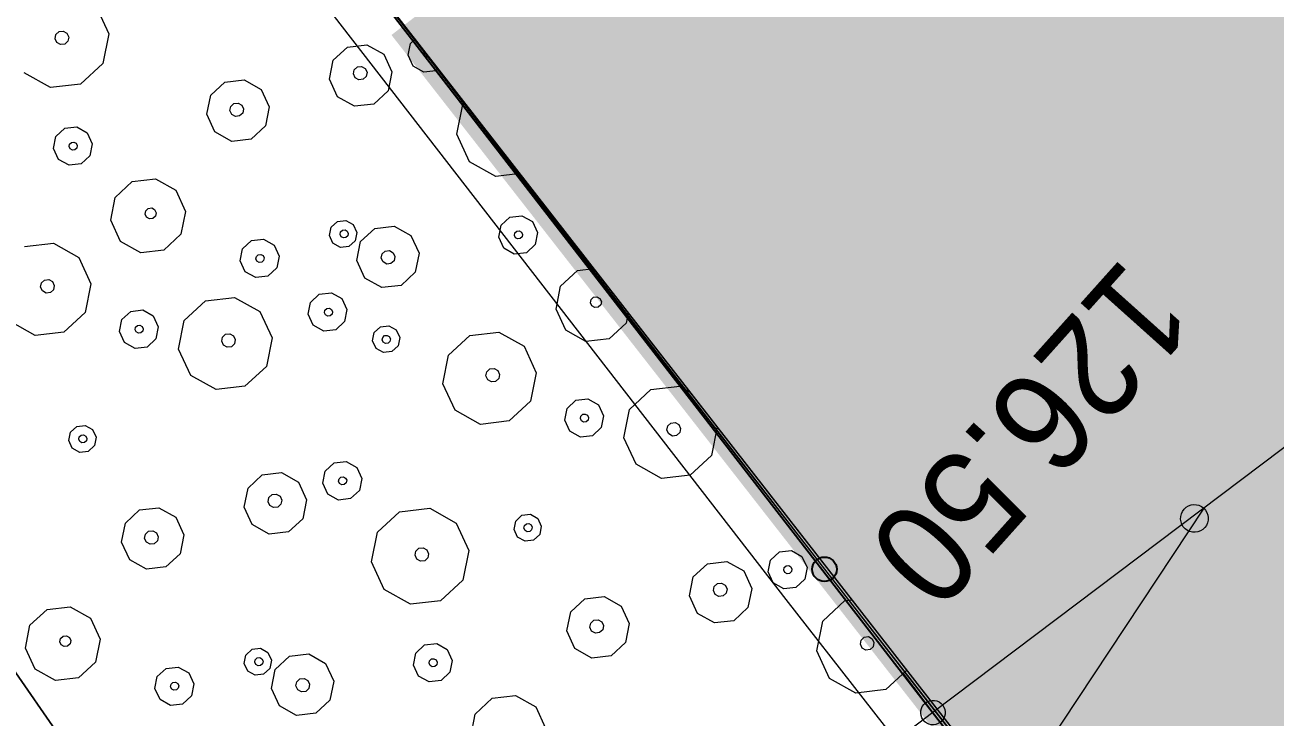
# Model space of a CAD drawing. Header units: metres. Extents: x -2858 to 512, y -1995 to 1252.
# Drawn here: x -947.26 to -942.16, y -861.32 to -858.5 of the extents above; entities that cross this region are included whole.
import ezdxf
from ezdxf.enums import TextEntityAlignment as Align
from ezdxf.lldxf.tags import DXFTag

# ---------------------------------------------------------------- set-up
doc = ezdxf.new("R2010")
doc.units = ezdxf.units.M
doc.header["$PDMODE"] = 33
doc.header["$PDSIZE"] = 0.1
for name, color, linetype in [('Calque commun', 7, 'Continuous'), ('Calque11', 7, 'Continuous'), ('Calque14', 7, 'Continuous'), ('Calque15', 7, 'Continuous'), ('Calque17', 7, 'Continuous')]:
    doc.layers.add(name, color=color, linetype=linetype)
doc.styles.add('ARIAL', font='arial.ttf')
doc.styles.add('Arial12', font='arial.ttf', dxfattribs={"width": 0.9, "height": 0.41584})
tags = doc.linetypes.add('DASHDOT2', pattern=[0.5, 0.25, -0.125, 0, -0.125]).pattern_tags.tags
tags[10:11] = [DXFTag(74, 4), DXFTag(75, 0), DXFTag(340, '0'), DXFTag(46, 1.0), DXFTag(50, 0.0), DXFTag(44, 0.0), DXFTag(45, 0.0)]
tags[8:9] = [DXFTag(74, 4), DXFTag(75, 0), DXFTag(340, '0'), DXFTag(46, 1.0), DXFTag(50, 0.0), DXFTag(44, 0.0), DXFTag(45, 0.0)]
tags[6:7] = [DXFTag(74, 4), DXFTag(75, 0), DXFTag(340, '0'), DXFTag(46, 1.0), DXFTag(50, 0.0), DXFTag(44, 0.0), DXFTag(45, 0.0)]
tags[4:5] = [DXFTag(74, 4), DXFTag(75, 0), DXFTag(340, '0'), DXFTag(46, 1.0), DXFTag(50, 0.0), DXFTag(44, 0.0), DXFTag(45, 0.0)]

# ---------------------------------------------------------------- blocks, each defined once
blk = doc.blocks.new('toitvillacinqbismi9')
at = {"layer": 'Calque commun', "color": 9, "linetype": 'Continuous', "lineweight": -2}
mesh = blk.add_polyface(dxfattribs=at)
corners = [(17.0215, 33.5933), (10.4215, 26.4286), (17.0215, 24.5933), (-2.569, 33.5933), (10.6215, 35.4286), (-2.569, 35.4286), (10.4215, 24.5933), (-8.969, 33.5933), (-8.9785, 24.5933), (-2.3861, 26.4286), (-2.3861, 24.5933), (10.6215, 33.5933), (17.8815, 39.3192), (17.8815, 45.9286), (8.8815, 45.9286), (8.8815, 39.3192)]
mesh.append_faces([[corners[k] for k in face] for face in [(12, 13, 14, 15)]], dxfattribs={"color": 9})
mesh.append_faces([[corners[k] for k in face] for face in [(3, 4, 5)]], dxfattribs={"vtx0": -1, "color": 9})
mesh.append_faces([[corners[k] for k in face] for face in [(0, 1, 2)]], dxfattribs={"vtx0": -1, "vtx1": -1, "color": 9})
mesh.append_faces([[corners[k] for k in face] for face in [(11, 3, 1)]], dxfattribs={"vtx0": -1, "vtx1": -1, "vtx2": -1, "color": 9})
mesh.append_faces([[corners[k] for k in face] for face in [(3, 9, 1)]], dxfattribs={"vtx0": -1, "vtx2": -1, "color": 9})
mesh.append_faces([[corners[k] for k in face] for face in [(7, 8, 9), (0, 11, 1), (3, 7, 9), (11, 4, 3)]], dxfattribs={"vtx1": -1, "vtx2": -1, "color": 9})
mesh.append_faces([[corners[k] for k in face] for face in [(1, 6, 2), (8, 10, 9)]], dxfattribs={"vtx2": -1, "color": 9})
blk = doc.blocks.new('PointTopo_SPE')
at = {"layer": 'Calque commun', "color": 1, "linetype": 'ByBlock', "lineweight": -2}
blk.add_point((0, 0), dxfattribs=at)
blk = doc.blocks.new('geometrebondepartleger')
at = {"layer": 'Calque commun', "color": 10, "linetype": 'DASHDOT2', "lineweight": 18, "flags": 128}
blk.add_lwpolyline([(45.2867, 98.0868), (42.9361, 93.8756), (22.4919, 69.3549), (46.896, 54.8213), (60.0219, 76.4824), (130.1549, 64.2531), (145.3143, 148.376), (109.3485, 154.881), (91.263, 130.1164), (87.3779, 124.8321), (86.3313, 123.2789), (83.8109, 118.8118), (74.9183, 102.5858), (72.6157, 98.3586), (63.0649, 85.9136), (45.1583, 97.9611)], close=True, dxfattribs=at)
at = {"layer": 'Calque11', "color": 7, "linetype": 'Continuous', "lineweight": 9}
blk.add_polyline3d([(125.0277, 35.9078, 79), (133.3383, 81.851, 79), (145.3136, 148.3761, 79)], dxfattribs=at)
at = {"layer": 'Calque17', "color": 1, "linetype": 'Continuous', "lineweight": 9}
for points in [[(125.174, 36.6886, 79), (126.5286, 44.1348, 79), (125.0378, 35.9435, 79), (126.4161, 43.4883, 79), (128.681, 56.0642, 79), (129.9759, 63.1341, 79), (132.1933, 75.6042, 79), (133.3383, 81.851, 79), (135.2222, 92.3412, 79), (136.4776, 99.3268, 79), (138.1727, 108.7115, 79), (140.4846, 121.4626, 79), (141.0933, 124.9318, 79)], [(125.3707, 36.6528, 79), (126.7254, 44.0992, 79), (125.2346, 35.9078, 79), (126.6129, 43.4526, 79), (128.8778, 56.0285, 79), (130.1727, 63.0986, 79), (132.3901, 75.5687, 79), (133.5351, 81.8153, 79), (135.4191, 92.3058, 79), (136.6745, 99.2914, 79), (138.3695, 108.676, 79), (140.6815, 121.4274, 79), (141.2903, 124.8972, 79)]]:
    blk.add_polyline3d(points, dxfattribs=at)
at = {"layer": 'Calque14', "color": 0, "linetype": 'ByBlock', "lineweight": -2}
blk.add_blockref('PointTopo_SPE', (133.3383, 81.851, 205.5049), dxfattribs=at)
at = {"layer": 'Calque15', "color": 1, "linetype": 'ByBlock', "lineweight": -2, "style": 'Arial12', "width": 0.9}
blk.add_text('126.50', height=0.41584, dxfattribs=at).set_placement((131.5661, 82.3216, 205.5049), align=Align.TOP_LEFT)
blk = doc.blocks.new('pattern')
at = {"layer": 'Calque commun', "color": 54, "linetype": 'Continuous', "lineweight": 9}
for p, q in [((63.1893, 71.053), (63.3059, 71.0419)), ((63.3059, 71.0419), (63.3986, 70.9601)), ((63.3986, 70.9601), (63.4255, 70.8394)), ((63.1885, 70.8616), (63.1954, 70.8775)), ((63.1922, 70.8447), (63.1885, 70.8616)), ((63.2052, 70.8333), (63.1922, 70.8447)), ((63.1954, 70.8775), (63.2103, 70.8863)), ((63.2103, 70.8863), (63.2275, 70.8846)), ((63.2373, 70.8404), (63.2224, 70.8316)), ((63.2275, 70.8846), (63.2405, 70.8732)), ((63.2442, 70.8563), (63.2373, 70.8404)), ((63.2405, 70.8732), (63.2442, 70.8563)), ((63.4255, 70.8394), (63.3763, 70.726)), ((63.2224, 70.8316), (63.2052, 70.8333)), ((63.1468, 70.6749), (63.1246, 70.6944)), ((63.3763, 70.726), (63.2699, 70.6632)), ((63.2699, 70.6632), (63.1468, 70.6749)), ((63.1488, 70.4692), (63.1914, 70.4943)), ((63.1914, 70.4943), (63.2406, 70.4896)), ((63.2406, 70.4896), (63.2777, 70.4569)), ((63.1292, 70.4238), (63.1488, 70.4692)), ((63.1914, 70.4187), (63.1955, 70.4282)), ((63.1955, 70.4282), (63.2044, 70.4335)), ((63.2044, 70.4335), (63.2148, 70.4325)), ((63.2148, 70.4325), (63.2226, 70.4257)), ((63.2777, 70.4569), (63.2884, 70.4087)), ((63.1399, 70.3756), (63.1292, 70.4238)), ((63.1936, 70.4086), (63.1914, 70.4187)), ((63.2014, 70.4017), (63.1936, 70.4086)), ((63.2117, 70.4007), (63.2014, 70.4017)), ((63.2207, 70.406), (63.2117, 70.4007)), ((63.2248, 70.4155), (63.2207, 70.406)), ((63.2226, 70.4257), (63.2248, 70.4155)), ((63.2884, 70.4087), (63.2688, 70.3633)), ((63.3639, 70.3588), (63.432, 70.399)), ((63.432, 70.399), (63.5108, 70.3915)), ((63.5108, 70.3915), (63.5701, 70.3392)), ((63.177, 70.3428), (63.1399, 70.3756)), ((63.2262, 70.3382), (63.177, 70.3428)), ((63.2688, 70.3633), (63.2262, 70.3382)), ((63.3324, 70.2862), (63.3639, 70.3588)), ((63.5701, 70.3392), (63.5873, 70.262)), ((63.3496, 70.209), (63.3324, 70.2862)), ((63.4254, 70.2689), (63.4323, 70.2848)), ((63.4323, 70.2848), (63.4472, 70.2936)), ((63.4472, 70.2936), (63.4644, 70.2919)), ((63.4644, 70.2919), (63.4774, 70.2805)), ((63.4774, 70.2805), (63.4812, 70.2636)), ((63.4292, 70.252), (63.4254, 70.2689)), ((63.4421, 70.2405), (63.4292, 70.252)), ((63.4594, 70.2389), (63.4421, 70.2405)), ((63.4743, 70.2477), (63.4594, 70.2389)), ((63.4812, 70.2636), (63.4743, 70.2477)), ((63.5873, 70.262), (63.5558, 70.1894)), ((63.4089, 70.1567), (63.3496, 70.209)), ((63.5558, 70.1894), (63.4877, 70.1492)), ((63.4877, 70.1492), (63.4089, 70.1567)), ((63.8045, 70.0813), (63.8726, 70.1215)), ((63.8726, 70.1215), (63.9513, 70.114)), ((63.773, 70.0087), (63.8045, 70.0813)), ((63.9513, 70.114), (64.0106, 70.0616)), ((64.3123, 70.0238), (64.3501, 70.1109)), ((64.0106, 70.0616), (64.0278, 69.9844)), ((64.333, 69.9311), (64.3123, 70.0238)), ((63.7902, 69.9315), (63.773, 70.0087)), ((63.8734, 69.9928), (63.8803, 70.0087)), ((63.8772, 69.9759), (63.8734, 69.9928)), ((63.8902, 69.9645), (63.8772, 69.9759)), ((63.8803, 70.0087), (63.8952, 70.0175)), ((63.8952, 70.0175), (63.9124, 70.0159)), ((63.9223, 69.9716), (63.9074, 69.9628)), ((63.9124, 70.0159), (63.9254, 70.0044)), ((63.9292, 69.9875), (63.9223, 69.9716)), ((63.9254, 70.0044), (63.9292, 69.9875)), ((64.0278, 69.9844), (63.9964, 69.9118)), ((63.8495, 69.8791), (63.7902, 69.9315)), ((63.9074, 69.9628), (63.8902, 69.9645)), ((64.4041, 69.8683), (64.333, 69.9311)), ((62.966, 69.8137), (63.0682, 69.874)), ((63.0682, 69.874), (63.1863, 69.8628)), ((63.9282, 69.8716), (63.8495, 69.8791)), ((63.9964, 69.9118), (63.9282, 69.8716)), ((64.4986, 69.8593), (64.4041, 69.8683)), ((64.5804, 69.9076), (64.4986, 69.8593)), ((63.1863, 69.8628), (63.2753, 69.7842)), ((62.9657, 69.8131), (62.966, 69.8137)), ((63.2753, 69.7842), (63.3011, 69.6684)), ((63.071, 69.7065), (63.0859, 69.7153)), ((63.0859, 69.7153), (63.1031, 69.7136)), ((63.1031, 69.7136), (63.1161, 69.7022)), ((63.0641, 69.6906), (63.071, 69.7065)), ((63.0678, 69.6737), (63.0641, 69.6906)), ((63.0808, 69.6623), (63.0678, 69.6737)), ((63.098, 69.6606), (63.0808, 69.6623)), ((63.1129, 69.6694), (63.098, 69.6606)), ((63.1198, 69.6853), (63.1129, 69.6694)), ((63.1161, 69.7022), (63.1198, 69.6853)), ((63.3011, 69.6684), (63.2539, 69.5595)), ((64.398, 69.6436), (64.4406, 69.6687)), ((64.4406, 69.6687), (64.4898, 69.664)), ((64.4898, 69.664), (64.5268, 69.6313)), ((62.9446, 69.589), (62.934, 69.6368)), ((64.3783, 69.5982), (64.398, 69.6436)), ((64.5268, 69.6313), (64.5376, 69.583)), ((63.0335, 69.5105), (62.9446, 69.589)), ((63.7472, 69.5487), (63.777, 69.5663)), ((63.777, 69.5663), (63.8115, 69.563)), ((63.8115, 69.563), (63.8374, 69.5401)), ((64.3891, 69.55), (64.3783, 69.5982)), ((64.4405, 69.5931), (64.4446, 69.6026)), ((64.4428, 69.583), (64.4405, 69.5931)), ((64.4505, 69.5761), (64.4428, 69.583)), ((64.4446, 69.6026), (64.4536, 69.6079)), ((64.4609, 69.5751), (64.4505, 69.5761)), ((64.4536, 69.6079), (64.4639, 69.6069)), ((64.4698, 69.5804), (64.4609, 69.5751)), ((64.4639, 69.6069), (64.4717, 69.6)), ((64.474, 69.5899), (64.4698, 69.5804)), ((64.4717, 69.6), (64.474, 69.5899)), ((64.5376, 69.583), (64.5179, 69.5377)), ((63.1517, 69.4992), (63.0335, 69.5105)), ((63.2539, 69.5595), (63.1517, 69.4992)), ((63.7335, 69.517), (63.7472, 69.5487)), ((63.741, 69.4832), (63.7335, 69.517)), ((63.7712, 69.5141), (63.7754, 69.5237)), ((63.7735, 69.504), (63.7712, 69.5141)), ((63.7754, 69.5237), (63.7843, 69.5289)), ((63.7843, 69.5289), (63.7946, 69.528)), ((63.7946, 69.528), (63.8024, 69.5211)), ((63.8047, 69.5109), (63.8006, 69.5014)), ((63.8024, 69.5211), (63.8047, 69.5109)), ((63.8374, 69.5401), (63.845, 69.5064)), ((64.4261, 69.5172), (64.3891, 69.55)), ((64.4753, 69.5125), (64.4261, 69.5172)), ((64.5179, 69.5377), (64.4753, 69.5125)), ((63.2419, 69.4377), (63.2844, 69.4628)), ((63.2844, 69.4628), (63.3337, 69.4581)), ((63.3337, 69.4581), (63.3707, 69.4254)), ((63.7669, 69.4603), (63.741, 69.4832)), ((63.8014, 69.457), (63.7669, 69.4603)), ((63.7813, 69.4971), (63.7735, 69.504)), ((63.7916, 69.4961), (63.7813, 69.4971)), ((63.8006, 69.5014), (63.7916, 69.4961)), ((63.8312, 69.4746), (63.8014, 69.457)), ((63.845, 69.5064), (63.8312, 69.4746)), ((63.2222, 69.3923), (63.2419, 69.4377)), ((63.3707, 69.4254), (63.3815, 69.3771)), ((64.0189, 69.3944), (64.1254, 69.4572)), ((64.1254, 69.4572), (64.2484, 69.4455)), ((64.2484, 69.4455), (64.3411, 69.3637)), ((63.2329, 69.344), (63.2222, 69.3923)), ((63.2844, 69.3872), (63.2885, 69.3967)), ((63.2866, 69.3771), (63.2844, 69.3872)), ((63.2944, 69.3702), (63.2866, 69.3771)), ((63.2885, 69.3967), (63.2975, 69.402)), ((63.3048, 69.3692), (63.2944, 69.3702)), ((63.2975, 69.402), (63.3078, 69.401)), ((63.3137, 69.3745), (63.3048, 69.3692)), ((63.3078, 69.401), (63.3156, 69.3941)), ((63.3178, 69.384), (63.3137, 69.3745)), ((63.3156, 69.3941), (63.3178, 69.384)), ((63.3815, 69.3771), (63.3618, 69.3318)), ((63.9698, 69.281), (64.0189, 69.3944)), ((64.3411, 69.3637), (64.368, 69.243)), ((64.7836, 69.339), (64.8517, 69.3792)), ((64.8517, 69.3792), (64.9304, 69.3717)), ((64.9304, 69.3717), (64.9897, 69.3193)), ((63.27, 69.3113), (63.2329, 69.344)), ((63.3192, 69.3066), (63.27, 69.3113)), ((63.3618, 69.3318), (63.3192, 69.3066)), ((64.7521, 69.2664), (64.7836, 69.339)), ((64.9897, 69.3193), (65.0069, 69.2421)), ((62.8609, 69.2317), (62.8987, 69.2539)), ((62.8987, 69.2539), (62.9932, 69.2449)), ((63.9966, 69.1603), (63.9698, 69.281)), ((64.131, 69.2653), (64.1379, 69.2811)), ((64.1347, 69.2484), (64.131, 69.2653)), ((64.1379, 69.2811), (64.1528, 69.2899)), ((64.1528, 69.2899), (64.17, 69.2883)), ((64.17, 69.2883), (64.183, 69.2768)), ((64.1867, 69.2599), (64.1798, 69.2441)), ((64.183, 69.2768), (64.1867, 69.2599)), ((64.7693, 69.1892), (64.7521, 69.2664)), ((64.8523, 69.2587), (64.8592, 69.2746)), ((64.8561, 69.2418), (64.8523, 69.2587)), ((64.8592, 69.2746), (64.8741, 69.2834)), ((64.8741, 69.2834), (64.8913, 69.2817)), ((64.8913, 69.2817), (64.9043, 69.2703)), ((64.9081, 69.2534), (64.9012, 69.2375)), ((64.9043, 69.2703), (64.9081, 69.2534)), ((62.9932, 69.2449), (63.0643, 69.1821)), ((64.1477, 69.2369), (64.1347, 69.2484)), ((64.1649, 69.2353), (64.1477, 69.2369)), ((64.1798, 69.2441), (64.1649, 69.2353)), ((64.368, 69.243), (64.3188, 69.1296)), ((64.8691, 69.2304), (64.8561, 69.2418)), ((64.8863, 69.2287), (64.8691, 69.2304)), ((64.9012, 69.2375), (64.8863, 69.2287)), ((65.0069, 69.2421), (64.9755, 69.1695)), ((63.0643, 69.1821), (63.085, 69.0895)), ((63.2945, 69.1157), (63.3966, 69.1761)), ((63.3966, 69.1761), (63.5148, 69.1648)), ((63.5148, 69.1648), (63.6037, 69.0863)), ((64.0893, 69.0785), (63.9966, 69.1603)), ((64.8286, 69.1368), (64.7693, 69.1892)), ((64.9755, 69.1695), (64.9073, 69.1293)), ((62.8954, 69.1072), (62.9009, 69.1199)), ((62.8984, 69.0937), (62.8954, 69.1072)), ((62.9009, 69.1199), (62.9128, 69.127)), ((62.9128, 69.127), (62.9266, 69.1256)), ((62.9266, 69.1256), (62.937, 69.1165)), ((62.94, 69.103), (62.9345, 69.0903)), ((62.937, 69.1165), (62.94, 69.103)), ((63.2472, 69.0069), (63.2945, 69.1157)), ((64.3188, 69.1296), (64.2124, 69.0668)), ((64.9073, 69.1293), (64.8286, 69.1368)), ((64.8899, 69.0925), (64.9197, 69.1101)), ((64.9197, 69.1101), (64.9542, 69.1068)), ((64.9542, 69.1068), (64.9801, 69.0839)), ((62.9088, 69.0845), (62.8984, 69.0937)), ((62.9226, 69.0832), (62.9088, 69.0845)), ((62.9345, 69.0903), (62.9226, 69.0832)), ((63.085, 69.0895), (63.0472, 69.0024)), ((63.6037, 69.0863), (63.6295, 68.9705)), ((64.2124, 69.0668), (64.0893, 69.0785)), ((64.8761, 69.0607), (64.8899, 69.0925)), ((64.8837, 69.0269), (64.8761, 69.0607)), ((64.9118, 69.0604), (64.9159, 69.0699)), ((64.914, 69.0502), (64.9118, 69.0604)), ((64.9218, 69.0434), (64.914, 69.0502)), ((64.9159, 69.0699), (64.9249, 69.0752)), ((64.9249, 69.0752), (64.9352, 69.0742)), ((64.9352, 69.0742), (64.943, 69.0673)), ((64.9452, 69.0572), (64.9411, 69.0476)), ((64.943, 69.0673), (64.9452, 69.0572)), ((64.9876, 69.0501), (64.9739, 69.0184)), ((64.9801, 69.0839), (64.9876, 69.0501)), ((62.871, 68.9631), (62.8205, 69.0076)), ((63.0472, 69.0024), (62.9655, 68.9541)), ((63.2731, 68.8911), (63.2472, 69.0069)), ((63.3925, 68.9927), (63.3994, 69.0085)), ((63.3994, 69.0085), (63.4143, 69.0173)), ((63.4143, 69.0173), (63.4316, 69.0157)), ((63.4316, 69.0157), (63.4445, 69.0042)), ((63.4445, 69.0042), (63.4483, 68.9874)), ((64.9096, 69.004), (64.8837, 69.0269)), ((64.9441, 69.0008), (64.9096, 69.004)), ((64.9322, 69.0424), (64.9218, 69.0434)), ((64.9411, 69.0476), (64.9322, 69.0424)), ((64.9739, 69.0184), (64.9441, 69.0008)), ((62.9655, 68.9541), (62.871, 68.9631)), ((63.3963, 68.9758), (63.3925, 68.9927)), ((63.4093, 68.9643), (63.3963, 68.9758)), ((63.4265, 68.9627), (63.4093, 68.9643)), ((63.4414, 68.9715), (63.4265, 68.9627)), ((63.4483, 68.9874), (63.4414, 68.9715)), ((63.6295, 68.9705), (63.5823, 68.8616)), ((64.0913, 68.8728), (64.1339, 68.898)), ((64.1339, 68.898), (64.1831, 68.8933)), ((65.1535, 68.8761), (65.1732, 68.9215)), ((65.1732, 68.9215), (65.2158, 68.9466)), ((65.2158, 68.9466), (65.265, 68.9419)), ((65.265, 68.9419), (65.3021, 68.9092)), ((65.3021, 68.9092), (65.3128, 68.8609)), ((63.362, 68.8125), (63.2731, 68.8911)), ((63.5823, 68.8616), (63.4801, 68.8013)), ((64.0717, 68.8275), (64.0913, 68.8728)), ((64.1831, 68.8933), (64.2202, 68.8606)), ((64.2202, 68.8606), (64.2309, 68.8123)), ((65.1643, 68.8279), (65.1535, 68.8761)), ((65.2157, 68.871), (65.2199, 68.8805)), ((65.218, 68.8609), (65.2157, 68.871)), ((65.2258, 68.854), (65.218, 68.8609)), ((65.2199, 68.8805), (65.2288, 68.8858)), ((65.2361, 68.853), (65.2258, 68.854)), ((65.2288, 68.8858), (65.2392, 68.8848)), ((65.2451, 68.8583), (65.2361, 68.853)), ((65.2392, 68.8848), (65.2469, 68.8779)), ((65.2492, 68.8678), (65.2451, 68.8583)), ((65.2469, 68.8779), (65.2492, 68.8678)), ((65.3128, 68.8609), (65.2932, 68.8156)), ((63.4801, 68.8013), (63.362, 68.8125)), ((64.0824, 68.7792), (64.0717, 68.8275)), ((64.1339, 68.8223), (64.138, 68.8319)), ((64.1361, 68.8122), (64.1339, 68.8223)), ((64.1439, 68.8053), (64.1361, 68.8122)), ((64.138, 68.8319), (64.1469, 68.8372)), ((64.1542, 68.8044), (64.1439, 68.8053)), ((64.1469, 68.8372), (64.1573, 68.8362)), ((64.1632, 68.8096), (64.1542, 68.8044)), ((64.1573, 68.8362), (64.1651, 68.8293)), ((64.1673, 68.8192), (64.1632, 68.8096)), ((64.1651, 68.8293), (64.1673, 68.8192)), ((64.2309, 68.8123), (64.2113, 68.7669)), ((64.3064, 68.7625), (64.3745, 68.8027)), ((64.3745, 68.8027), (64.4533, 68.7952)), ((64.4533, 68.7952), (64.5126, 68.7428)), ((65.2014, 68.7951), (65.1643, 68.8279)), ((65.2506, 68.7904), (65.2014, 68.7951)), ((65.2932, 68.8156), (65.2506, 68.7904)), ((62.8648, 68.7384), (62.9074, 68.7635)), ((62.9074, 68.7635), (62.9566, 68.7588)), ((62.9566, 68.7588), (62.9937, 68.7261)), ((64.1195, 68.7465), (64.0824, 68.7792)), ((64.1687, 68.7418), (64.1195, 68.7465)), ((64.2113, 68.7669), (64.1687, 68.7418)), ((64.2749, 68.6899), (64.3064, 68.7625)), ((62.8451, 68.693), (62.8648, 68.7384)), ((62.8559, 68.6448), (62.8451, 68.693)), ((62.9073, 68.6879), (62.9115, 68.6974)), ((62.9115, 68.6974), (62.9204, 68.7027)), ((62.9204, 68.7027), (62.9307, 68.7017)), ((62.9307, 68.7017), (62.9385, 68.6948)), ((62.9385, 68.6948), (62.9408, 68.6847)), ((62.9937, 68.7261), (63.0044, 68.6778)), ((64.3748, 68.6884), (64.3897, 68.6972)), ((64.3897, 68.6972), (64.4069, 68.6956)), ((64.4069, 68.6956), (64.4199, 68.6841)), ((64.5126, 68.7428), (64.5298, 68.6656)), ((62.8929, 68.612), (62.8559, 68.6448)), ((62.9096, 68.6778), (62.9073, 68.6879)), ((62.9174, 68.6709), (62.9096, 68.6778)), ((62.9277, 68.6699), (62.9174, 68.6709)), ((62.9366, 68.6752), (62.9277, 68.6699)), ((62.9408, 68.6847), (62.9366, 68.6752)), ((63.0044, 68.6778), (62.9847, 68.6325)), ((64.2921, 68.6127), (64.2749, 68.6899)), ((64.3679, 68.6725), (64.3748, 68.6884)), ((64.3717, 68.6556), (64.3679, 68.6725)), ((64.3846, 68.6442), (64.3717, 68.6556)), ((64.4019, 68.6425), (64.3846, 68.6442)), ((64.4168, 68.6513), (64.4019, 68.6425)), ((64.4237, 68.6672), (64.4168, 68.6513)), ((64.4199, 68.6841), (64.4237, 68.6672)), ((64.5298, 68.6656), (64.4983, 68.593)), ((62.9422, 68.6073), (62.8929, 68.612)), ((62.9847, 68.6325), (62.9422, 68.6073)), ((63.5453, 68.5731), (63.5591, 68.6048)), ((63.5591, 68.6048), (63.5889, 68.6224)), ((63.5889, 68.6224), (63.6234, 68.6191)), ((63.6234, 68.6191), (63.6493, 68.5962)), ((63.6493, 68.5962), (63.6568, 68.5624)), ((64.3514, 68.5603), (64.2921, 68.6127)), ((64.4983, 68.593), (64.4302, 68.5528)), ((63.5529, 68.5393), (63.5453, 68.5731)), ((63.5788, 68.5164), (63.5529, 68.5393)), ((63.5848, 68.5703), (63.5889, 68.5798)), ((63.5871, 68.5602), (63.5848, 68.5703)), ((63.5948, 68.5533), (63.5871, 68.5602)), ((63.5889, 68.5798), (63.5979, 68.5851)), ((63.6052, 68.5523), (63.5948, 68.5533)), ((63.5979, 68.5851), (63.6082, 68.5841)), ((63.6141, 68.5576), (63.6052, 68.5523)), ((63.6082, 68.5841), (63.616, 68.5773)), ((63.6182, 68.5671), (63.6141, 68.5576)), ((63.616, 68.5773), (63.6182, 68.5671)), ((63.6568, 68.5624), (63.6431, 68.5307)), ((64.4302, 68.5528), (64.3514, 68.5603)), ((65.2926, 68.5145), (65.3743, 68.5628)), ((65.3743, 68.5628), (65.4688, 68.5538)), ((65.4688, 68.5538), (65.54, 68.491)), ((62.7334, 68.5243), (62.8079, 68.4585)), ((63.6133, 68.5131), (63.5788, 68.5164)), ((63.6431, 68.5307), (63.6133, 68.5131)), ((64.747, 68.4849), (64.8151, 68.5251)), ((64.8151, 68.5251), (64.8938, 68.5176)), ((64.8938, 68.5176), (64.9531, 68.4653)), ((65.2548, 68.4274), (65.2926, 68.5145)), ((65.54, 68.491), (65.5606, 68.3983)), ((62.8079, 68.4585), (62.8348, 68.3379)), ((63.2504, 68.4338), (63.3185, 68.474)), ((63.3185, 68.474), (63.3973, 68.4665)), ((63.3973, 68.4665), (63.4566, 68.4141)), ((64.7155, 68.4123), (64.747, 68.4849)), ((64.9531, 68.4653), (64.9703, 68.388)), ((63.2189, 68.3612), (63.2504, 68.4338)), ((63.4566, 68.4141), (63.4738, 68.3369)), ((63.6181, 68.3681), (63.6607, 68.3933)), ((63.6607, 68.3933), (63.7099, 68.3886)), ((63.7099, 68.3886), (63.747, 68.3559)), ((64.7327, 68.3351), (64.7155, 68.4123)), ((64.8159, 68.3965), (64.8228, 68.4123)), ((64.8197, 68.3796), (64.8159, 68.3965)), ((64.8228, 68.4123), (64.8377, 68.4211)), ((64.8377, 68.4211), (64.8549, 68.4195)), ((64.8549, 68.4195), (64.8679, 68.4081)), ((64.8717, 68.3912), (64.8648, 68.3753)), ((64.8679, 68.4081), (64.8717, 68.3912)), ((64.9703, 68.388), (64.9389, 68.3155)), ((65.2755, 68.3348), (65.2548, 68.4274)), ((65.3711, 68.4161), (65.3766, 68.4288)), ((65.3741, 68.4025), (65.3711, 68.4161)), ((65.3844, 68.3934), (65.3741, 68.4025)), ((65.3766, 68.4288), (65.3885, 68.4358)), ((65.3982, 68.3921), (65.3844, 68.3934)), ((65.3885, 68.4358), (65.4023, 68.4345)), ((65.4101, 68.3991), (65.3982, 68.3921)), ((65.4023, 68.4345), (65.4126, 68.4253)), ((65.4157, 68.4118), (65.4101, 68.3991)), ((65.4126, 68.4253), (65.4157, 68.4118)), ((65.5606, 68.3983), (65.5229, 68.3112)), ((62.8348, 68.3379), (62.7856, 68.2244)), ((63.2361, 68.284), (63.2189, 68.3612)), ((63.3192, 68.3535), (63.326, 68.3694)), ((63.3229, 68.3366), (63.3192, 68.3535)), ((63.3359, 68.3252), (63.3229, 68.3366)), ((63.326, 68.3694), (63.3409, 68.3782)), ((63.3409, 68.3782), (63.3582, 68.3765)), ((63.3582, 68.3765), (63.3711, 68.3651)), ((63.3749, 68.3482), (63.368, 68.3323)), ((63.3711, 68.3651), (63.3749, 68.3482)), ((63.4738, 68.3369), (63.4423, 68.2643)), ((63.5984, 68.3228), (63.6181, 68.3681)), ((63.6635, 68.3301), (63.6724, 68.3354)), ((63.6724, 68.3354), (63.6828, 68.3344)), ((63.747, 68.3559), (63.7577, 68.3076)), ((64.792, 68.2827), (64.7327, 68.3351)), ((64.8326, 68.3681), (64.8197, 68.3796)), ((64.8499, 68.3665), (64.8326, 68.3681)), ((64.8648, 68.3753), (64.8499, 68.3665)), ((65.3466, 68.2719), (65.2755, 68.3348)), ((63.2954, 68.2316), (63.2361, 68.284)), ((63.3531, 68.3235), (63.3359, 68.3252)), ((63.368, 68.3323), (63.3531, 68.3235)), ((63.6092, 68.2745), (63.5984, 68.3228)), ((63.6594, 68.3206), (63.6635, 68.3301)), ((63.6616, 68.3104), (63.6594, 68.3206)), ((63.6694, 68.3036), (63.6616, 68.3104)), ((63.6797, 68.3026), (63.6694, 68.3036)), ((63.6887, 68.3079), (63.6797, 68.3026)), ((63.6828, 68.3344), (63.6905, 68.3275)), ((63.6928, 68.3174), (63.6887, 68.3079)), ((63.6905, 68.3275), (63.6928, 68.3174)), ((63.7577, 68.3076), (63.7381, 68.2622)), ((64.9389, 68.3155), (64.8707, 68.2752)), ((65.5229, 68.3112), (65.4411, 68.2629)), ((63.4423, 68.2643), (63.3742, 68.2241)), ((63.6463, 68.2418), (63.6092, 68.2745)), ((63.6955, 68.2371), (63.6463, 68.2418)), ((63.7381, 68.2622), (63.6955, 68.2371)), ((63.9085, 68.2173), (64.0107, 68.2777)), ((64.0107, 68.2777), (64.1288, 68.2664)), ((64.1288, 68.2664), (64.2178, 68.1879)), ((64.8707, 68.2752), (64.792, 68.2827)), ((65.4411, 68.2629), (65.3466, 68.2719)), ((62.7856, 68.2244), (62.6792, 68.1616)), ((63.3742, 68.2241), (63.2954, 68.2316)), ((63.343, 68.1555), (63.3567, 68.1873)), ((63.3567, 68.1873), (63.3865, 68.2049)), ((63.3865, 68.2049), (63.421, 68.2016)), ((63.421, 68.2016), (63.4469, 68.1787)), ((63.8613, 68.1085), (63.9085, 68.2173)), ((64.2178, 68.1879), (64.2436, 68.0721)), ((62.6792, 68.1616), (62.6682, 68.1627)), ((63.3505, 68.1218), (63.343, 68.1555)), ((63.3786, 68.1552), (63.3827, 68.1647)), ((63.3809, 68.145), (63.3786, 68.1552)), ((63.3886, 68.1382), (63.3809, 68.145)), ((63.3827, 68.1647), (63.3917, 68.17)), ((63.399, 68.1372), (63.3886, 68.1382)), ((63.3917, 68.17), (63.402, 68.169)), ((63.4079, 68.1424), (63.399, 68.1372)), ((63.402, 68.169), (63.4098, 68.1621)), ((63.4121, 68.152), (63.4079, 68.1424)), ((63.4098, 68.1621), (63.4121, 68.152)), ((63.4544, 68.1449), (63.4407, 68.1132)), ((63.4469, 68.1787), (63.4544, 68.1449)), ((63.3764, 68.0989), (63.3505, 68.1218)), ((63.4109, 68.0956), (63.3764, 68.0989)), ((63.4407, 68.1132), (63.4109, 68.0956)), ((63.8871, 67.9926), (63.8613, 68.1085)), ((64.0066, 68.0943), (64.0135, 68.1101)), ((64.0103, 68.0774), (64.0066, 68.0943)), ((64.0135, 68.1101), (64.0284, 68.1189)), ((64.0284, 68.1189), (64.0456, 68.1173)), ((64.0456, 68.1173), (64.0586, 68.1058)), ((64.0623, 68.0889), (64.0554, 68.0731)), ((64.0586, 68.1058), (64.0623, 68.0889)), ((63.64, 68.0163), (63.6826, 68.0414)), ((63.6826, 68.0414), (63.7318, 68.0367)), ((63.7318, 68.0367), (63.7689, 68.004)), ((64.0233, 68.0659), (64.0103, 68.0774)), ((64.0405, 68.0643), (64.0233, 68.0659)), ((64.0554, 68.0731), (64.0405, 68.0643)), ((64.2436, 68.0721), (64.1964, 67.9632)), ((62.6369, 67.9893), (62.65, 67.9881)), ((62.65, 67.9881), (62.687, 67.9554)), ((63.6204, 67.9709), (63.64, 68.0163)), ((63.6867, 67.9753), (63.6956, 67.9806)), ((63.6956, 67.9806), (63.706, 67.9796)), ((63.706, 67.9796), (63.7138, 67.9727)), ((63.7689, 68.004), (63.7797, 67.9557)), ((63.976, 67.9141), (63.8871, 67.9926)), ((62.6261, 67.9292), (62.6319, 67.9241)), ((62.687, 67.9554), (62.6978, 67.9071)), ((63.6311, 67.9227), (63.6204, 67.9709)), ((63.6826, 67.9658), (63.6867, 67.9753)), ((63.6848, 67.9557), (63.6826, 67.9658)), ((63.6926, 67.9488), (63.6848, 67.9557)), ((63.7029, 67.9478), (63.6926, 67.9488)), ((63.7119, 67.9531), (63.7029, 67.9478)), ((63.716, 67.9626), (63.7119, 67.9531)), ((63.7138, 67.9727), (63.716, 67.9626)), ((63.7797, 67.9557), (63.76, 67.9104)), ((64.1964, 67.9632), (64.0942, 67.9028)), ((64.676, 67.9206), (64.6897, 67.9524)), ((64.6897, 67.9524), (64.7195, 67.97)), ((64.7137, 67.9178), (64.7179, 67.9273)), ((64.7179, 67.9273), (64.7268, 67.9326)), ((64.7195, 67.97), (64.754, 67.9667)), ((64.7268, 67.9326), (64.7371, 67.9316)), ((64.7371, 67.9316), (64.7449, 67.9247)), ((64.754, 67.9667), (64.7799, 67.9438)), ((64.7799, 67.9438), (64.7875, 67.91)), ((62.6211, 67.8992), (62.6207, 67.8992)), ((62.63, 67.9044), (62.6211, 67.8992)), ((62.6341, 67.914), (62.63, 67.9044)), ((62.6319, 67.9241), (62.6341, 67.914)), ((62.6978, 67.9071), (62.6781, 67.8617)), ((62.7732, 67.8573), (62.8413, 67.8975)), ((62.8413, 67.8975), (62.9201, 67.89)), ((62.9201, 67.89), (62.9794, 67.8376)), ((63.6682, 67.8899), (63.6311, 67.9227)), ((63.7174, 67.8852), (63.6682, 67.8899)), ((63.76, 67.9104), (63.7174, 67.8852)), ((64.0942, 67.9028), (63.976, 67.9141)), ((64.6835, 67.8868), (64.676, 67.9206)), ((64.7094, 67.8639), (64.6835, 67.8868)), ((64.716, 67.9076), (64.7137, 67.9178)), ((64.7238, 67.9008), (64.716, 67.9076)), ((64.7341, 67.8998), (64.7238, 67.9008)), ((64.7431, 67.9051), (64.7341, 67.8998)), ((64.7472, 67.9146), (64.7431, 67.9051)), ((64.7737, 67.8783), (64.7439, 67.8606)), ((64.7449, 67.9247), (64.7472, 67.9146)), ((64.7875, 67.91), (64.7737, 67.8783)), ((62.6355, 67.8366), (62.6098, 67.839)), ((62.6781, 67.8617), (62.6355, 67.8366)), ((62.7417, 67.7847), (62.7732, 67.8573)), ((62.9794, 67.8376), (62.9966, 67.7604)), ((64.1647, 67.796), (64.1844, 67.8413)), ((64.1844, 67.8413), (64.2269, 67.8665)), ((64.2269, 67.8665), (64.2762, 67.8618)), ((64.2762, 67.8618), (64.3132, 67.829)), ((64.3132, 67.829), (64.324, 67.7808)), ((64.7439, 67.8606), (64.7094, 67.8639)), ((62.7589, 67.7075), (62.7417, 67.7847)), ((62.8347, 67.7673), (62.8416, 67.7832)), ((62.8416, 67.7832), (62.8565, 67.792)), ((62.8565, 67.792), (62.8737, 67.7904)), ((62.8737, 67.7904), (62.8867, 67.7789)), ((62.8867, 67.7789), (62.8905, 67.762)), ((64.1754, 67.7477), (64.1647, 67.796)), ((64.2269, 67.7908), (64.231, 67.8004)), ((64.2291, 67.7807), (64.2269, 67.7908)), ((64.2369, 67.7738), (64.2291, 67.7807)), ((64.231, 67.8004), (64.24, 67.8056)), ((64.2473, 67.7728), (64.2369, 67.7738)), ((64.24, 67.8056), (64.2503, 67.8046)), ((64.2562, 67.7781), (64.2473, 67.7728)), ((64.2503, 67.8046), (64.2581, 67.7978)), ((64.2603, 67.7876), (64.2562, 67.7781)), ((64.2581, 67.7978), (64.2603, 67.7876)), ((64.324, 67.7808), (64.3043, 67.7354)), ((62.8385, 67.7504), (62.8347, 67.7673)), ((62.8515, 67.739), (62.8385, 67.7504)), ((62.8687, 67.7373), (62.8515, 67.739)), ((62.8836, 67.7461), (62.8687, 67.7373)), ((62.8905, 67.762), (62.8836, 67.7461)), ((62.9966, 67.7604), (62.9651, 67.6878)), ((64.2125, 67.715), (64.1754, 67.7477)), ((64.3043, 67.7354), (64.2617, 67.7103)), ((62.8182, 67.6551), (62.7589, 67.7075)), ((62.9651, 67.6878), (62.897, 67.6476)), ((64.2617, 67.7103), (64.2125, 67.715)), ((62.897, 67.6476), (62.8182, 67.6551)), ((63.7594, 67.6093), (63.8412, 67.6576)), ((63.8412, 67.6576), (63.9357, 67.6486)), ((63.9357, 67.6486), (64.0068, 67.5858)), ((63.1823, 67.5071), (63.2138, 67.5797)), ((63.2138, 67.5797), (63.2819, 67.6199)), ((63.2819, 67.6199), (63.3607, 67.6124)), ((63.3607, 67.6124), (63.42, 67.5601)), ((63.7217, 67.5222), (63.7594, 67.6093)), ((64.0068, 67.5858), (64.0275, 67.4931)), ((64.237, 67.5194), (64.3391, 67.5797)), ((64.3391, 67.5797), (64.4573, 67.5685)), ((63.42, 67.5601), (63.4372, 67.4828)), ((63.7423, 67.4296), (63.7217, 67.5222)), ((63.8379, 67.5109), (63.8434, 67.5236)), ((63.8434, 67.5236), (63.8553, 67.5306)), ((63.8553, 67.5306), (63.8691, 67.5293)), ((63.8691, 67.5293), (63.8795, 67.5201)), ((63.8795, 67.5201), (63.8825, 67.5066)), ((64.1898, 67.4105), (64.237, 67.5194)), ((64.4573, 67.5685), (64.5462, 67.4899)), ((63.1995, 67.4299), (63.1823, 67.5071)), ((63.2827, 67.4913), (63.2896, 67.5071)), ((63.2865, 67.4744), (63.2827, 67.4913)), ((63.2995, 67.4629), (63.2865, 67.4744)), ((63.2896, 67.5071), (63.3045, 67.5159)), ((63.3045, 67.5159), (63.3218, 67.5143)), ((63.3316, 67.4701), (63.3167, 67.4613)), ((63.3218, 67.5143), (63.3347, 67.5029)), ((63.3385, 67.486), (63.3316, 67.4701)), ((63.3347, 67.5029), (63.3385, 67.486)), ((63.4372, 67.4828), (63.4057, 67.4103)), ((63.8409, 67.4973), (63.8379, 67.5109)), ((63.8513, 67.4882), (63.8409, 67.4973)), ((63.8651, 67.4869), (63.8513, 67.4882)), ((63.877, 67.4939), (63.8651, 67.4869)), ((63.8825, 67.5066), (63.877, 67.4939)), ((64.0275, 67.4931), (63.9897, 67.406)), ((64.5462, 67.4899), (64.572, 67.3741)), ((63.2588, 67.3775), (63.1995, 67.4299)), ((63.3167, 67.4613), (63.2995, 67.4629)), ((63.8135, 67.3667), (63.7423, 67.4296)), ((64.3419, 67.4122), (64.3568, 67.421)), ((64.3568, 67.421), (64.374, 67.4193)), ((64.374, 67.4193), (64.387, 67.4079)), ((63.3376, 67.37), (63.2588, 67.3775)), ((63.4057, 67.4103), (63.3376, 67.37)), ((63.908, 67.3577), (63.8135, 67.3667)), ((63.9897, 67.406), (63.908, 67.3577)), ((64.2156, 67.2947), (64.1898, 67.4105)), ((64.335, 67.3963), (64.3419, 67.4122)), ((64.3388, 67.3794), (64.335, 67.3963)), ((64.3518, 67.368), (64.3388, 67.3794)), ((64.369, 67.3663), (64.3518, 67.368)), ((64.3839, 67.3751), (64.369, 67.3663)), ((64.3908, 67.391), (64.3839, 67.3751)), ((64.387, 67.4079), (64.3908, 67.391)), ((64.3045, 67.2162), (64.2156, 67.2947)), ((63.8073, 67.142), (63.8499, 67.1672)), ((63.8499, 67.1672), (63.8991, 67.1625)), ((63.8991, 67.1625), (63.9362, 67.1297)), ((63.7876, 67.0967), (63.8073, 67.142)), ((63.9362, 67.1297), (63.9469, 67.0815)), ((63.7984, 67.0484), (63.7876, 67.0967)), ((63.8498, 67.0915), (63.854, 67.1011)), ((63.8521, 67.0814), (63.8498, 67.0915)), ((63.8599, 67.0745), (63.8521, 67.0814)), ((63.854, 67.1011), (63.8629, 67.1063)), ((63.8702, 67.0735), (63.8599, 67.0745)), ((63.8629, 67.1063), (63.8732, 67.1054)), ((63.8791, 67.0788), (63.8702, 67.0735)), ((63.8732, 67.1054), (63.881, 67.0985)), ((63.8833, 67.0883), (63.8791, 67.0788)), ((63.881, 67.0985), (63.8833, 67.0883)), ((63.9469, 67.0815), (63.9272, 67.0361)), ((63.8354, 67.0157), (63.7984, 67.0484)), ((63.8847, 67.011), (63.8354, 67.0157)), ((63.9272, 67.0361), (63.8847, 67.011)), ((63.4283, 66.8928), (63.5347, 66.9557)), ((63.5347, 66.9557), (63.6578, 66.944)), ((63.6578, 66.944), (63.7504, 66.8621)), ((63.3791, 66.7794), (63.4283, 66.8928)), ((63.7504, 66.8621), (63.7773, 66.7415)), ((63.5403, 66.7637), (63.5472, 66.7796)), ((63.5441, 66.7468), (63.5403, 66.7637)), ((63.5472, 66.7796), (63.5621, 66.7884)), ((63.5621, 66.7884), (63.5793, 66.7867)), ((63.5793, 66.7867), (63.5923, 66.7753)), ((63.5961, 66.7584), (63.5892, 66.7425)), ((63.5923, 66.7753), (63.5961, 66.7584)), ((63.557, 66.7354), (63.5441, 66.7468)), ((63.5743, 66.7337), (63.557, 66.7354)), ((63.5892, 66.7425), (63.5743, 66.7337))]:
    blk.add_line(p, q, dxfattribs=at)
at = {"layer": 'Calque commun', "color": 7, "linetype": 'Continuous', "lineweight": 9}
mesh = blk.add_polyface(dxfattribs=at)
corners = [(70.8497, 113.5412), (53.8349, 19.1692), (74.7282, 106.3237), (76.0435, 113.5984), (74.769, 106.1763), (58.8077, 18.2701), (114.1703, 105.207), (114.1703, 98.5387)]
mesh.append_faces([[corners[k] for k in face] for face in [(3, 4, 6)]], dxfattribs={"vtx0": -1, "vtx1": -1, "color": 7})
mesh.append_faces([[corners[k] for k in face] for face in [(3, 2, 4)]], dxfattribs={"vtx0": -1, "vtx2": -1, "color": 7})
mesh.append_faces([[corners[k] for k in face] for face in [(5, 2, 1)]], dxfattribs={"vtx1": -1, "color": 7})
mesh.append_faces([[corners[k] for k in face] for face in [(0, 1, 2), (3, 0, 2)]], dxfattribs={"vtx1": -1, "vtx2": -1, "color": 7})
mesh.append_faces([[corners[k] for k in face] for face in [(4, 7, 6)]], dxfattribs={"vtx2": -1, "color": 7})
blk = doc.blocks.new('new299')
at = {"layer": 'Calque commun', "color": 1, "linetype": 'Continuous', "lineweight": 9}
blk.add_arc((0, 0), 0.5, 0, 359.9994, dxfattribs=at)
blk = doc.blocks.new('new300')
at = {"layer": 'Calque commun', "color": 1, "linetype": 'Continuous', "lineweight": 9}
blk.add_arc((0, 0), 0.5, 0, 359.9994, dxfattribs=at)
blk = doc.blocks.new('DimLine18427')
at = {"layer": 'Calque commun', "color": 1, "linetype": 'Continuous', "lineweight": 9}
for p, q in [((58.7449, 72.2864), (58.6774, 71.9429)), ((58.716, 72.1392), (58.5197, 72.1778)), ((58.716, 72.1392), (63.2477, 71.2474)), ((63.2767, 71.3946), (63.2091, 71.0512)), ((63.2477, 71.2474), (63.4439, 71.2088))]:
    blk.add_line(p, q, dxfattribs=at)
at = {"layer": 'Calque commun', "color": 1, "linetype": 'Continuous', "lineweight": 9, "xscale": 0.1000000059790861, "yscale": 0.1000000059790861, "zscale": 0.1000000059790861, "rotation": 348.8671874773899}
for name, p in [('new299', (58.716, 72.1392)), ('new300', (63.2477, 71.2474))]:
    blk.add_blockref(name, p, dxfattribs=at)
at = {"layer": 'Calque commun', "color": 1, "linetype": 'Continuous', "lineweight": 9, "style": 'ARIAL'}
blk.add_text('462', height=0.30925, rotation=348.8672, dxfattribs=at).set_placement((60.9838, 71.7031), align=Align.BOTTOM_CENTER)

msp = doc.modelspace()

# ---------------------------------------------------------------- hatches: boundary and pattern name
at = {"layer": 'Calque commun', "linetype": 'Continuous', "lineweight": 9}
msp.add_hatch(color=61, dxfattribs=at).paths.add_polyline_path([(-945.7639, -858.5361), (-940.6413, -854.5757), (-940.3815, -854.9092), (-939.8898, -855.5403), (-939.3982, -856.1714), (-938.9065, -856.8026), (-938.4149, -857.4337), (-938.4134, -857.4326), (-939.8387, -858.5106), (-935.8427, -863.6969), (-939.5198, -866.5326)])

# ---------------------------------------------------------------- linework, layer by layer
at = {"layer": 'Calque commun', "color": 160, "linetype": 'ByBlock', "lineweight": -2}
msp.add_line((-954.9387, -846.5928), (-939.5958, -866.4144), dxfattribs=at)
at = {"layer": 'Calque commun', "color": 7, "linetype": 'Continuous', "lineweight": 9}
msp.add_line((-942.4474, -860.4673), (-943.9321, -862.7088), dxfattribs=at)
at = {"layer": 'Calque commun', "color": 7, "linetype": 'Continuous', "lineweight": 18}
msp.add_arc((-942.4855, -860.5091), 0.0566, 318.1618, 318.1612, dxfattribs=at)

# ---------------------------------------------------------------- block references
at = {"layer": 'Calque commun', "color": 0, "linetype": 'ByBlock', "lineweight": -2, "rotation": 228.1617603435354}
for name, p in [('geometrebondepartleger', (-916.0371, -706.7784)), ('pattern', (-954.4467, -766.6559))]:
    msp.add_blockref(name, p, dxfattribs=at)
at = {"layer": 'Calque commun', "color": 0, "linetype": 'ByBlock', "lineweight": 9, "rotation": 217.7683001003761}
msp.add_blockref('toitvillacinqbismi9', (-949.5935, -816.3166), dxfattribs=at)
at = {"layer": 'Calque commun', "color": 1, "linetype": 'Continuous', "lineweight": 9, "rotation": 228.1617603435354}
msp.add_blockref('DimLine18427', (-954.4467, -766.6559), dxfattribs=at)

doc.saveas('drawing.dxf')
